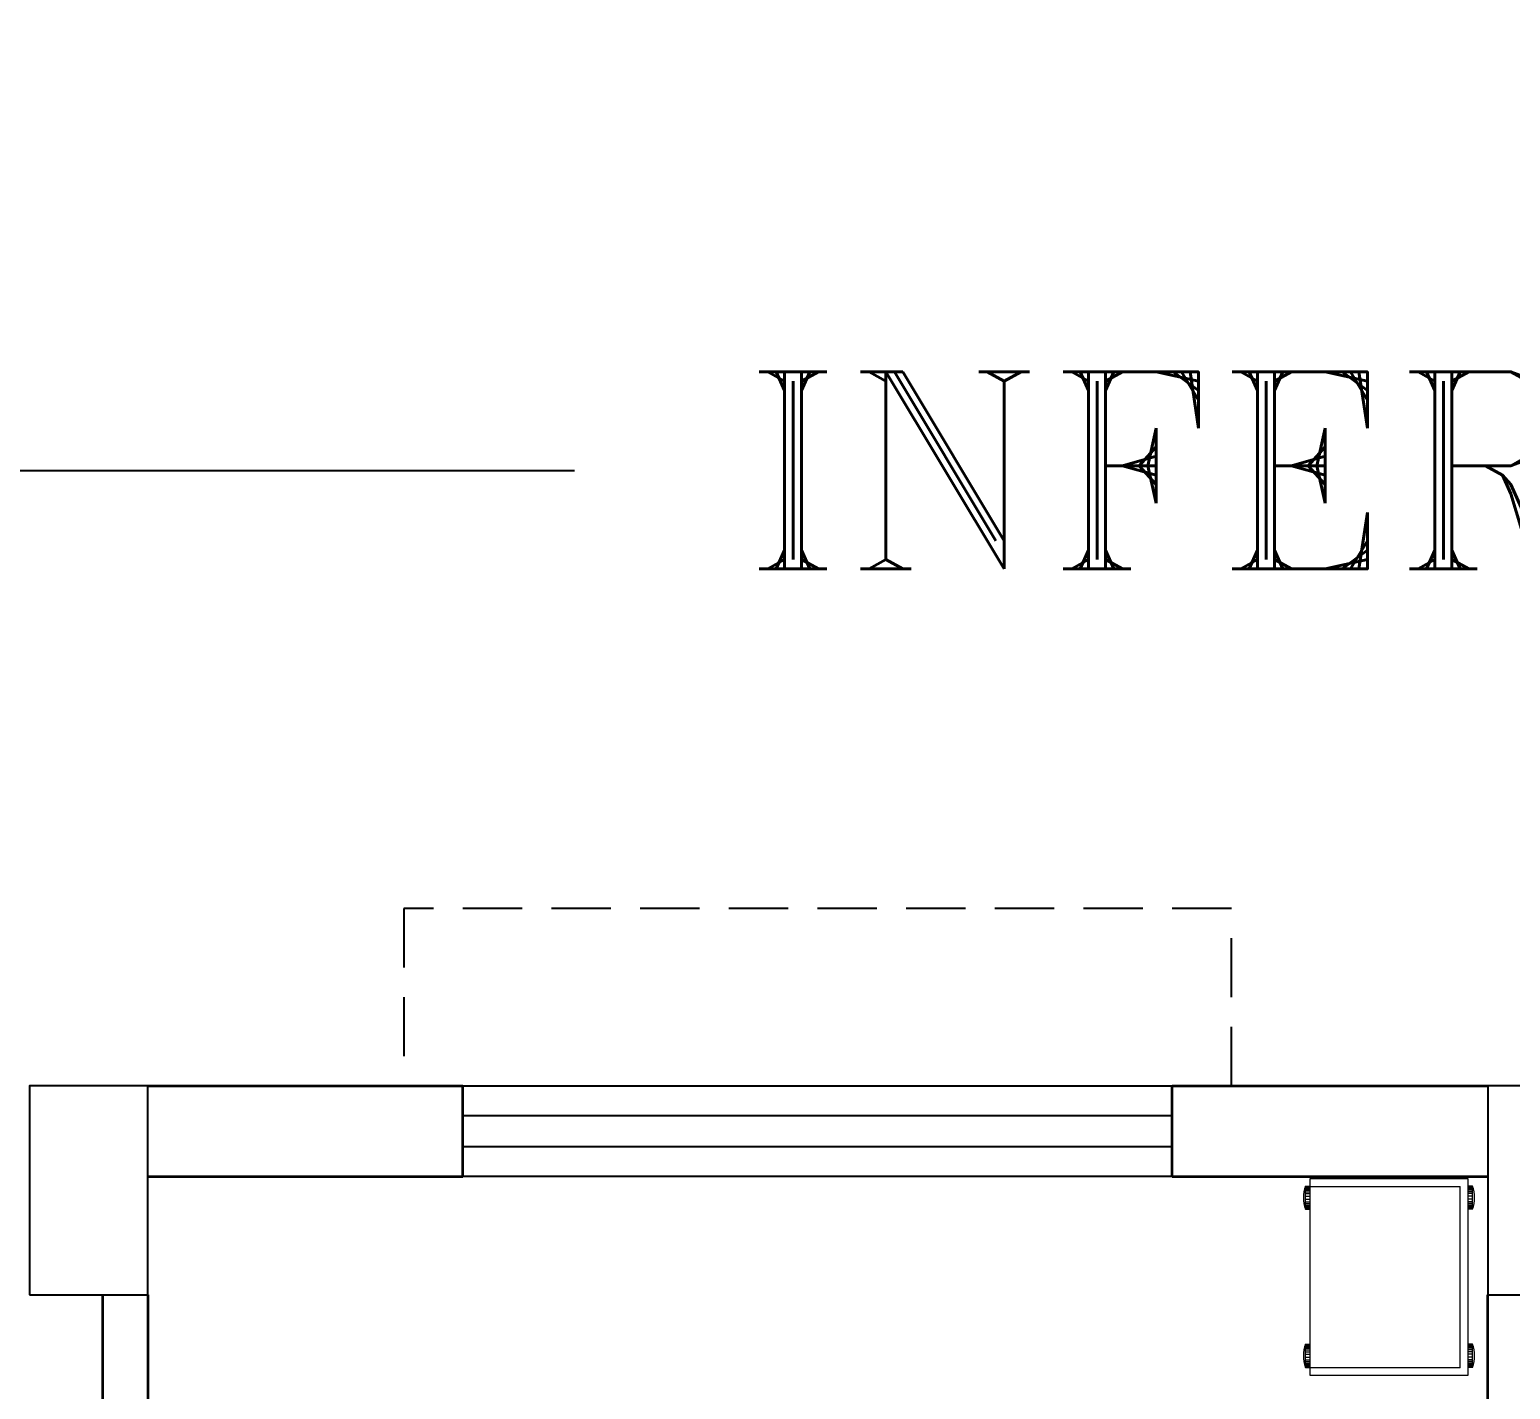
# Model space of a CAD drawing. Header units: millimetres. Extents: x 1448174 to 1599581, y -224422 to -106989.
# Drawn here: x 1473102 to 1476860, y -122824 to -119373 of the extents above; entities that cross this region are included whole.
import ezdxf

# ---------------------------------------------------------------- set-up
doc = ezdxf.new("R2010")
doc.units = ezdxf.units.MM
doc.header["$LTSCALE"] = 600
doc.header["$MEASUREMENT"] = 0
doc.header["$PDMODE"] = 35
doc.linetypes.add('HIDDEN', pattern=[0.375, 0.25, -0.125])
for name, color, linetype in [('col', 5, 'Continuous'), ('Lines', 7, 'Continuous'), ('wall', 1, 'Continuous'), ('Window', 4, 'Continuous')]:
    doc.layers.add(name, color=color, linetype=linetype)
for name, color, linetype, lineweight in [('D.F', 251, 'Continuous', 5), ('DOOR', 144, 'Continuous', 13), ('furniture', 30, 'Continuous', 9), ('P-Wall', 1, 'Continuous', 35)]:
    doc.layers.add(name, color=color, linetype=linetype, lineweight=lineweight)
doc.styles.add('ARIAL', font='arial.ttf')
doc.styles.add('ROMANT', font='romant.shx')
doc.dimstyles.get("Standard").update_dxf_attribs({"dimscale": 1.5, "dimtxt": 225, "dimasz": 200, "dimexe": 100, "dimexo": 100, "dimgap": 0.25, "dimtad": 0, "dimdec": 0, "dimzin": 0, "dimdsep": 46, "dimtxsty": 'ARIAL', "dimblk": 'OBLIQUE', "dimcen": 0.09, "dimdle": 100, "dimclrd": 256, "dimclre": 256, "dimclrt": 6, "dimadec": 0, "dimazin": 0, "dimtfac": 1, "dimtdec": 0, "dimtofl": 0, "dimtmove": 0, "dimatfit": 3, "dimfxl": 1, "dimtolj": 1, "dimtzin": 0, "dimarcsym": 0})

# ---------------------------------------------------------------- blocks, each defined once
blk = doc.blocks.new('_Oblique')
at = {"color": 0, "linetype": 'ByBlock', "lineweight": -2}
blk.add_line((-0.5, -0.5), (0.5, 0.5), dxfattribs=at)
blk = doc.blocks.new('*D80')
at = {"layer": 'D.F', "color": 5, "lineweight": -2, "transparency": 16777216}
for p, q in [((1462002.1, -121953.3), (1462002.1, -120391.7)), ((1495277.1, -121953.3), (1495277.1, -120391.7)), ((1461902.1, -120491.7), (1474484.4, -120491.7)), ((1495377.1, -120491.7), (1482794.8, -120491.7))]:
    blk.add_line(p, q, dxfattribs=at)
at = {"layer": 'Defpoints', "color": 0, "transparency": 16777216}
for p in [(1462002.1, -120491.7), (1462002.1, -122053.3), (1495277.1, -122053.3)]:
    blk.add_point(p, dxfattribs=at)
at = {"layer": 'D.F', "color": 5, "lineweight": -2, "transparency": 16777216, "xscale": 500, "yscale": 500, "zscale": 500, "rotation": 180}
blk.add_blockref('_Oblique', (1462002.1, -120491.7), dxfattribs=at)
at = {"layer": 'D.F', "color": 5, "lineweight": -2, "transparency": 16777216, "xscale": 500, "yscale": 500, "zscale": 500}
blk.add_blockref('_Oblique', (1495277.1, -120491.7), dxfattribs=at)
at = {"layer": 'D.F', "color": 7, "transparency": 16777216, "insert": (1478639.6, -120491.7), "char_height": 750, "attachment_point": 5, "style": 'ROMANT'}
blk.add_mtext('\\A1;{\\H0.6667x;INFERTILITY CENTER}', dxfattribs=at)
blk = doc.blocks.new('W1800')
at = {"layer": 'wall', "color": 7}
for p, q in [((0, -57.5), (0, 172.5)), ((1800, 172.5), (1800, -57.5))]:
    blk.add_line(p, q, dxfattribs=at)
at = {"layer": 'Window'}
for p, q in [((0, 172.5), (1800, 172.5)), ((0, 97.5), (1800, 97.5)), ((1800, 17.5), (0, 17.5)), ((1800, -57.5), (0, -57.5))]:
    blk.add_line(p, q, dxfattribs=at)

msp = doc.modelspace()

# ---------------------------------------------------------------- linework, layer by layer
at = {"layer": 'col'}
for points in [[(1473102.098, -122583.2516), (1473402.098, -122583.2516), (1473402.098, -122053.2516), (1473102.098, -122053.2516)], [(1476802.098, -122583.2516), (1477102.098, -122583.2516), (1477102.098, -122053.2516), (1476802.098, -122053.2516)]]:
    msp.add_lwpolyline(points, close=True, dxfattribs=at)
at = {"layer": 'furniture', "ltscale": 0.75}
for p, q in [((1476351.6795, -122288.6867), (1476751.6795, -122288.6866)), ((1476351.6797, -122788.6867), (1476351.6795, -122288.6867)), ((1476751.6795, -122288.6866), (1476751.6797, -122788.6866)), ((1476339.5105, -122366.6073), (1476339.5105, -122307.5192)), ((1476339.5105, -122307.5192), (1476351.6795, -122307.5192)), ((1476339.5105, -122308.4216), (1476351.6795, -122308.4216)), ((1476339.5105, -122309.5389), (1476351.6795, -122309.5389)), ((1476339.5105, -122310.7679), (1476351.6795, -122310.7679)), ((1476339.5105, -122312.4997), (1476351.6795, -122312.4997)), ((1476339.5105, -122314.7901), (1476351.6795, -122314.7901)), ((1476339.5105, -122317.77), (1476351.6795, -122317.77)), ((1476339.5105, -122321.9273), (1476351.6795, -122321.9273)), ((1476339.5105, -122326.8498), (1476351.6795, -122326.8498)), ((1476339.5105, -122333.0581), (1476351.6795, -122333.0581)), ((1476339.5105, -122341.0684), (1476351.6795, -122341.0684)), ((1476351.6795, -122308.3828), (1476731.9834, -122308.3826)), ((1476731.9836, -122768.9905), (1476731.9834, -122308.3826)), ((1476763.8484, -122307.519), (1476751.6795, -122307.519)), ((1476763.8484, -122307.519), (1476751.6795, -122307.519)), ((1476763.8484, -122308.4214), (1476751.6795, -122308.4214)), ((1476763.8484, -122309.5387), (1476751.6795, -122309.5387)), ((1476763.8484, -122310.7677), (1476751.6795, -122310.7677)), ((1476763.8484, -122312.4995), (1476751.6795, -122312.4995)), ((1476763.8484, -122314.7899), (1476751.6795, -122314.7899)), ((1476763.8485, -122317.7698), (1476751.6795, -122317.7698)), ((1476763.8485, -122321.9271), (1476751.6795, -122321.9271)), ((1476763.8485, -122326.8496), (1476751.6795, -122326.8496)), ((1476763.8485, -122333.0579), (1476751.6795, -122333.0579)), ((1476763.8485, -122341.0682), (1476751.6795, -122341.0682)), ((1476763.8485, -122366.6071), (1476763.8484, -122307.519)), ((1476339.5105, -122347.2767), (1476351.6795, -122347.2767)), ((1476339.5105, -122352.1992), (1476351.6795, -122352.1992)), ((1476339.5105, -122356.3565), (1476351.6795, -122356.3565)), ((1476339.5105, -122359.3364), (1476351.6795, -122359.3364)), ((1476339.5105, -122361.6268), (1476351.6795, -122361.6268)), ((1476339.5105, -122363.3586), (1476351.6795, -122363.3586)), ((1476339.5105, -122364.5876), (1476351.6795, -122364.5876)), ((1476339.5105, -122365.7049), (1476351.6795, -122365.7049)), ((1476339.5105, -122366.6073), (1476351.6795, -122366.6073)), ((1476763.8485, -122347.2765), (1476751.6795, -122347.2765)), ((1476763.8485, -122352.199), (1476751.6795, -122352.199)), ((1476763.8485, -122356.3563), (1476751.6795, -122356.3563)), ((1476763.8485, -122359.3362), (1476751.6795, -122359.3362)), ((1476763.8485, -122361.6266), (1476751.6795, -122361.6266)), ((1476763.8485, -122363.3584), (1476751.6795, -122363.3584)), ((1476763.8485, -122364.5874), (1476751.6795, -122364.5874)), ((1476763.8485, -122365.7047), (1476751.6795, -122365.7047)), ((1476763.8485, -122366.6071), (1476751.6795, -122366.6071)), ((1476339.5107, -122767.6218), (1476339.5107, -122708.5337)), ((1476339.5107, -122708.5337), (1476351.6797, -122708.5337)), ((1476339.5107, -122709.4361), (1476351.6797, -122709.4361)), ((1476339.5107, -122710.5534), (1476351.6797, -122710.5534)), ((1476339.5107, -122711.7824), (1476351.6797, -122711.7824)), ((1476339.5107, -122713.5142), (1476351.6797, -122713.5142)), ((1476339.5107, -122715.8046), (1476351.6797, -122715.8046)), ((1476339.5107, -122718.7845), (1476351.6797, -122718.7845)), ((1476763.8486, -122708.5335), (1476751.6797, -122708.5335)), ((1476763.8486, -122709.4359), (1476751.6797, -122709.4359)), ((1476763.8486, -122710.5532), (1476751.6797, -122710.5532)), ((1476763.8486, -122711.7822), (1476751.6797, -122711.7822)), ((1476763.8486, -122713.514), (1476751.6797, -122713.514)), ((1476763.8486, -122715.8044), (1476751.6797, -122715.8044)), ((1476763.8486, -122718.7843), (1476751.6797, -122718.7843)), ((1476763.8487, -122767.6216), (1476763.8486, -122708.5335)), ((1476339.5107, -122722.9418), (1476351.6797, -122722.9418)), ((1476339.5107, -122727.8643), (1476351.6797, -122727.8643)), ((1476339.5107, -122734.0726), (1476351.6797, -122734.0726)), ((1476339.5107, -122742.0829), (1476351.6797, -122742.0829)), ((1476339.5107, -122748.2912), (1476351.6797, -122748.2912)), ((1476339.5107, -122753.2137), (1476351.6797, -122753.2137)), ((1476339.5107, -122757.371), (1476351.6797, -122757.371)), ((1476763.8486, -122722.9416), (1476751.6797, -122722.9416)), ((1476763.8486, -122727.8641), (1476751.6797, -122727.8642)), ((1476763.8486, -122734.0724), (1476751.6797, -122734.0724)), ((1476763.8486, -122742.0827), (1476751.6797, -122742.0828)), ((1476763.8486, -122748.291), (1476751.6797, -122748.291)), ((1476763.8486, -122753.2135), (1476751.6797, -122753.2135)), ((1476763.8487, -122757.3708), (1476751.6797, -122757.3708)), ((1476339.5107, -122760.3509), (1476351.6797, -122760.3509)), ((1476339.5107, -122762.6413), (1476351.6797, -122762.6413)), ((1476339.5107, -122764.3731), (1476351.6797, -122764.3731)), ((1476339.5107, -122765.6021), (1476351.6797, -122765.6021)), ((1476339.5107, -122766.7194), (1476351.6797, -122766.7194)), ((1476339.5107, -122767.6218), (1476351.6797, -122767.6218)), ((1476731.9836, -122768.9905), (1476351.6797, -122768.9907)), ((1476751.6797, -122788.6866), (1476351.6797, -122788.6867)), ((1476763.8487, -122760.3507), (1476751.6797, -122760.3507)), ((1476763.8487, -122762.6411), (1476751.6797, -122762.6411)), ((1476763.8487, -122764.3729), (1476751.6797, -122764.3729)), ((1476763.8487, -122765.6019), (1476751.6797, -122765.6019)), ((1476763.8487, -122766.7192), (1476751.6797, -122766.7192)), ((1476763.8487, -122767.6216), (1476751.6797, -122767.6217))]:
    msp.add_line(p, q, dxfattribs=at)
for centre, start, end in [((1476425.6807, -122337.0632), 161.0753818, 198.9246707), ((1476677.6782, -122337.0631), 341.0753818, 18.9246707), ((1476425.6809, -122738.0777), 161.0753818, 198.9246707), ((1476677.6784, -122738.0776), 341.0753818, 18.9246707)]:
    msp.add_arc(centre, 91.0942, start, end, dxfattribs=at)
at = {"layer": 'Lines', "linetype": 'HIDDEN'}
msp.add_lwpolyline([(1476151.7717, -122053.2516), (1476151.7717, -121603.2516), (1474051.7717, -121603.2516), (1474051.7717, -122053.2516)], dxfattribs=at)
at = {"layer": 'P-Wall'}
for p, q in [((1473402.098, -122053.2516), (1474201.7717, -122053.2516)), ((1474201.7717, -122283.2516), (1474201.7717, -122053.2516)), ((1476001.7717, -122053.2516), (1476802.098, -122053.2516)), ((1476001.7717, -122283.2516), (1476001.7717, -122053.2516)), ((1473402.098, -122283.2516), (1474201.7717, -122283.2516)), ((1476001.7717, -122283.2516), (1476802.098, -122283.2516)), ((1473287.098, -122583.2516), (1473287.098, -124783.2516)), ((1473402.098, -122583.2516), (1473402.098, -128333.2516)), ((1476802.098, -128333.2516), (1476802.098, -122583.2516))]:
    msp.add_line(p, q, dxfattribs=at)

# ---------------------------------------------------------------- block references
at = {"layer": 'DOOR', "color": 7, "rotation": 180}
msp.add_blockref('W1800', (1476001.7717, -122110.7516), dxfattribs=at)

# ---------------------------------------------------------------- dimensions: what is measured, and where the dimension line sits
at = {"layer": 'D.F'}
dim = msp.add_aligned_dim(p1=(1495277.098, -122053.2516), p2=(1462002.098, -122053.2516), distance=-1561.56, text='{\\H0.6667x;INFERTILITY CENTER}', dimstyle='Standard', override={"dimscale": 1, "dimtxt": 750, "dimasz": 500, "dimtxsty": 'ROMANT', "dimclrd": 5, "dimclre": 5, "dimclrt": 7}, dxfattribs=at)
dim.commit()
dim.dimension.update_dxf_attribs({"geometry": '*D80', "text_midpoint": (1478639.598, -120491.6917)})

doc.saveas('drawing.dxf')
